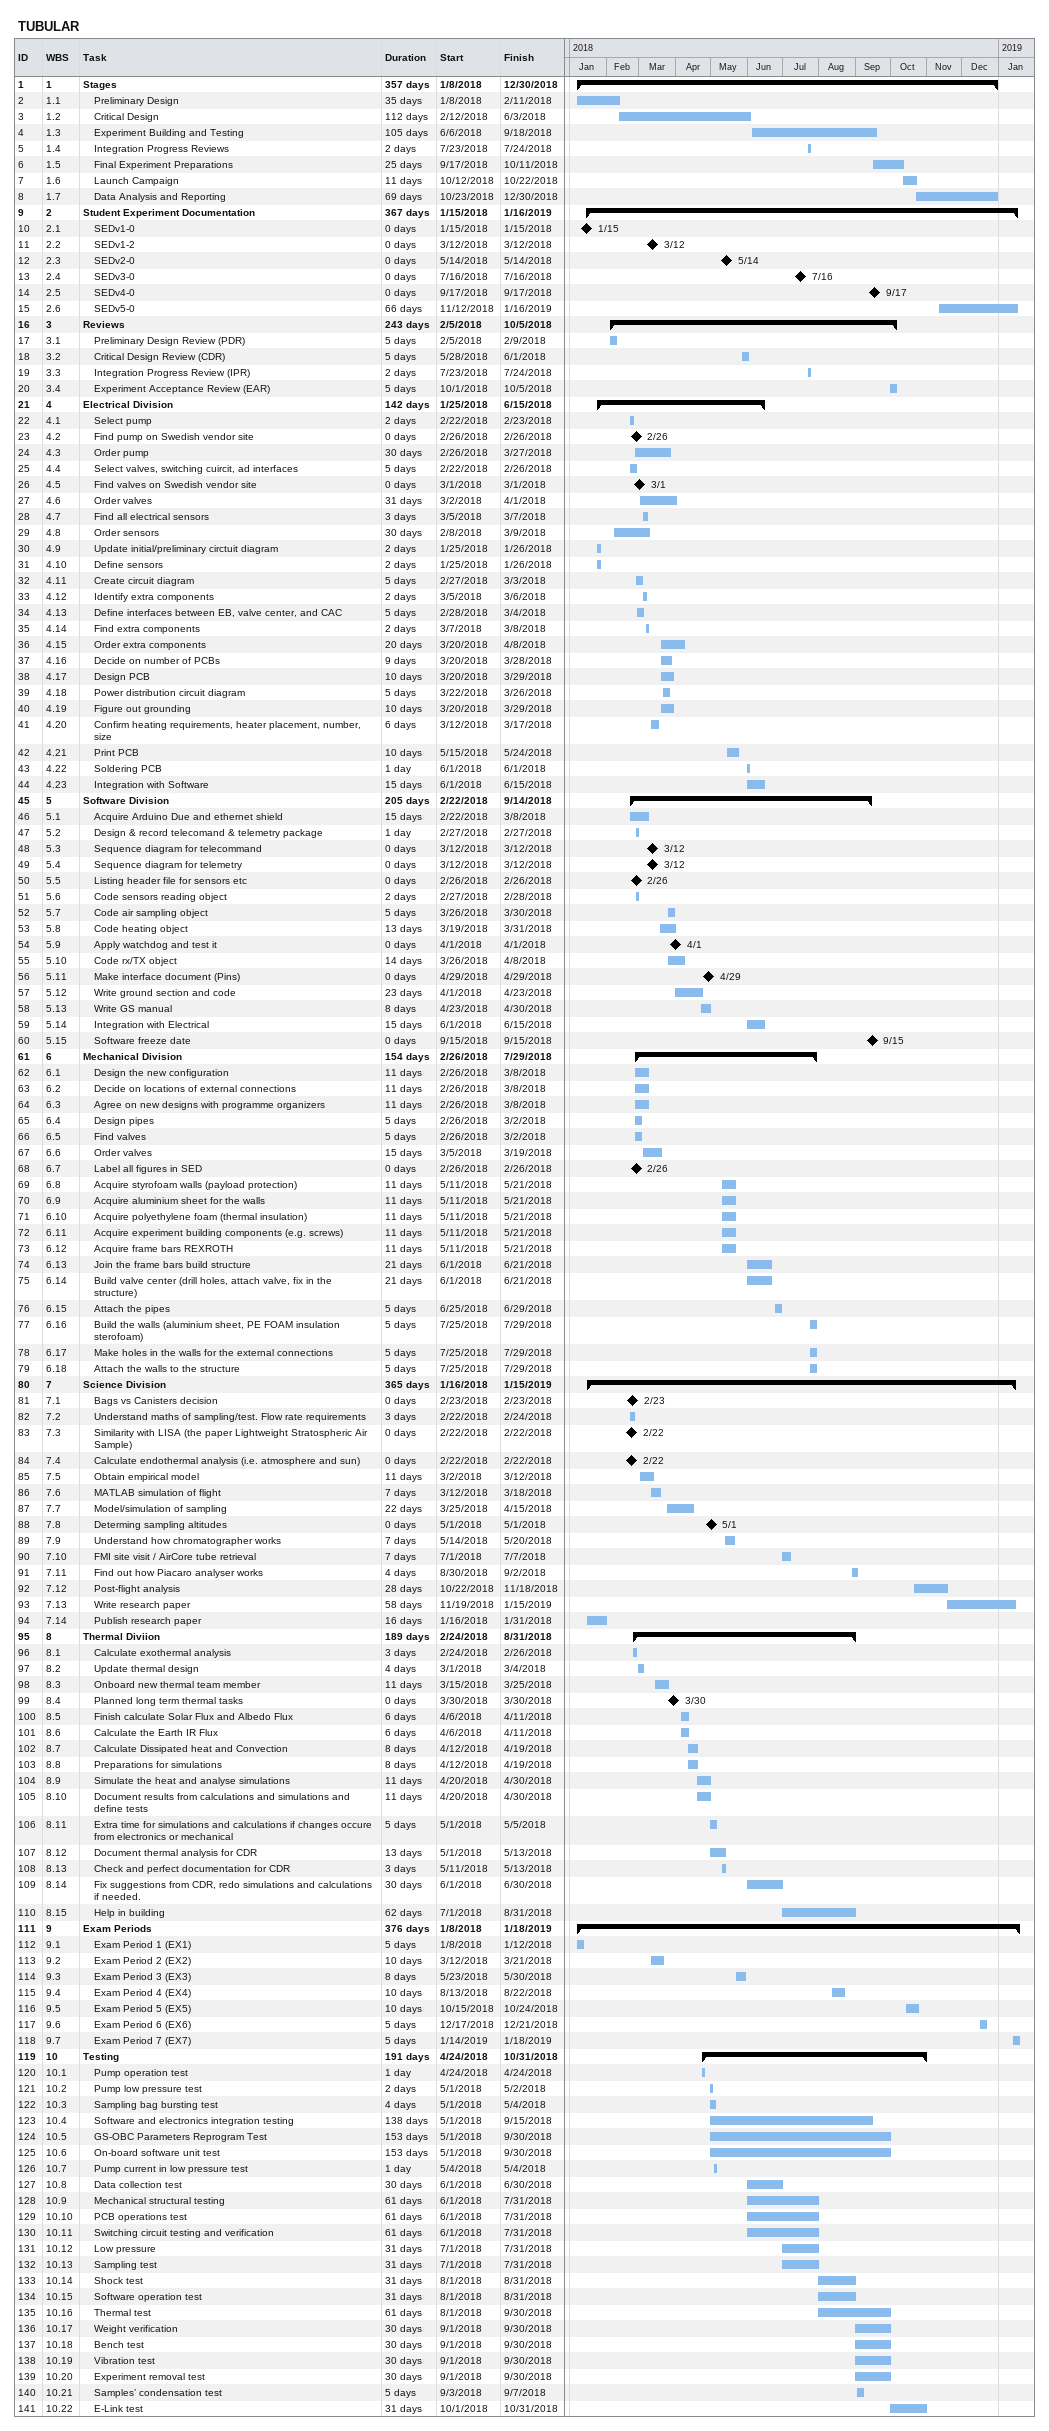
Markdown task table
TUBULAR

| ID | WBS | Task | Duration | Start | Finish |
|---|---|---|---|---|---|
| 1 | 1 | **Stages** | 357d | 2018-01-08 | 2018-12-30 |
| 2 | 1.1 | Preliminary Design | 35d | 2018-01-08 | 2018-02-11 |
| 3 | 1.2 | Critical Design | 112d | 2018-02-12 | 2018-06-03 |
| 4 | 1.3 | Experiment Building and Testing | 105d | 2018-06-06 | 2018-09-18 |
| 5 | 1.4 | Integration Progress Reviews | 2d | 2018-07-23 | 2018-07-24 |
| 6 | 1.5 | Final Experiment Preparations | 25d | 2018-09-17 | 2018-10-11 |
| 7 | 1.6 | Launch Campaign | 11d | 2018-10-12 | 2018-10-22 |
| 8 | 1.7 | Data Analysis and Reporting | 69d | 2018-10-23 | 2018-12-30 |
| 9 | 2 | **Student Experiment Documentation** | 367d | 2018-01-15 | 2019-01-16 |
| 10 | 2.1 | SEDv1-0 | 0d | 2018-01-15 | 2018-01-15 |
| 11 | 2.2 | SEDv1-2 | 0d | 2018-03-12 | 2018-03-12 |
| 12 | 2.3 | SEDv2-0 | 0d | 2018-05-14 | 2018-05-14 |
| 13 | 2.4 | SEDv3-0 | 0d | 2018-07-16 | 2018-07-16 |
| 14 | 2.5 | SEDv4-0 | 0d | 2018-09-17 | 2018-09-17 |
| 15 | 2.6 | SEDv5-0 | 66d | 2018-11-12 | 2019-01-16 |
| 16 | 3 | **Reviews** | 243d | 2018-02-05 | 2018-10-05 |
| 17 | 3.1 | Preliminary Design Review (PDR) | 5d | 2018-02-05 | 2018-02-09 |
| 18 | 3.2 | Critical Design Review (CDR) | 5d | 2018-05-28 | 2018-06-01 |
| 19 | 3.3 | Integration Progress Review (IPR) | 2d | 2018-07-23 | 2018-07-24 |
| 20 | 3.4 | Experiment Acceptance Review (EAR) | 5d | 2018-10-01 | 2018-10-05 |
| 21 | 4 | **Electrical Division** | 142d | 2018-01-25 | 2018-06-15 |
| 22 | 4.1 | Select pump | 2d | 2018-02-22 | 2018-02-23 |
| 23 | 4.2 | Find pump on Swedish vendor site | 0d | 2018-02-26 | 2018-02-26 |
| 24 | 4.3 | Order pump | 30d | 2018-02-26 | 2018-03-27 |
| 25 | 4.4 | Select valves, switching cuircit, ad interfaces | 5d | 2018-02-22 | 2018-02-26 |
| 26 | 4.5 | Find valves on Swedish vendor site | 0d | 2018-03-01 | 2018-03-01 |
| 27 | 4.6 | Order valves | 31d | 2018-03-02 | 2018-04-01 |
| 28 | 4.7 | Find all electrical sensors | 3d | 2018-03-05 | 2018-03-07 |
| 29 | 4.8 | Order sensors | 30d | 2018-02-08 | 2018-03-09 |
| 30 | 4.9 | Update initial/preliminary circtuit diagram | 2d | 2018-01-25 | 2018-01-26 |
| 31 | 4.10 | Define sensors | 2d | 2018-01-25 | 2018-01-26 |
| 32 | 4.11 | Create circuit diagram | 5d | 2018-02-27 | 2018-03-03 |
| 33 | 4.12 | Identify extra components | 2d | 2018-03-05 | 2018-03-06 |
| 34 | 4.13 | Define interfaces between EB, valve center, and CAC | 5d | 2018-02-28 | 2018-03-04 |
| 35 | 4.14 | Find extra components | 2d | 2018-03-07 | 2018-03-08 |
| 36 | 4.15 | Order extra components | 20d | 2018-03-20 | 2018-04-08 |
| 37 | 4.16 | Decide on number of PCBs | 9d | 2018-03-20 | 2018-03-28 |
| 38 | 4.17 | Design PCB | 10d | 2018-03-20 | 2018-03-29 |
| 39 | 4.18 | Power distribution circuit diagram | 5d | 2018-03-22 | 2018-03-26 |
| 40 | 4.19 | Figure out grounding | 10d | 2018-03-20 | 2018-03-29 |
| 41 | 4.20 | Confirm heating requirements, heater placement, number, size | 6d | 2018-03-12 | 2018-03-17 |
| 42 | 4.21 | Print PCB | 10d | 2018-05-15 | 2018-05-24 |
| 43 | 4.22 | Soldering PCB | 1d | 2018-06-01 | 2018-06-01 |
| 44 | 4.23 | Integration with Software | 15d | 2018-06-01 | 2018-06-15 |
| 45 | 5 | **Software Division** | 205d | 2018-02-22 | 2018-09-14 |
| 46 | 5.1 | Acquire Arduino Due and ethernet shield | 15d | 2018-02-22 | 2018-03-08 |
| 47 | 5.2 | Design & record telecomand & telemetry package | 1d | 2018-02-27 | 2018-02-27 |
| 48 | 5.3 | Sequence diagram for telecommand | 0d | 2018-03-12 | 2018-03-12 |
| 49 | 5.4 | Sequence diagram for telemetry | 0d | 2018-03-12 | 2018-03-12 |
| 50 | 5.5 | Listing header file for sensors etc | 0d | 2018-02-26 | 2018-02-26 |
| 51 | 5.6 | Code sensors reading object | 2d | 2018-02-27 | 2018-02-28 |
| 52 | 5.7 | Code air sampling object | 5d | 2018-03-26 | 2018-03-30 |
| 53 | 5.8 | Code heating object | 13d | 2018-03-19 | 2018-03-31 |
| 54 | 5.9 | Apply watchdog and test it | 0d | 2018-04-01 | 2018-04-01 |
| 55 | 5.10 | Code rx/TX object | 14d | 2018-03-26 | 2018-04-08 |
| 56 | 5.11 | Make interface document (Pins) | 0d | 2018-04-29 | 2018-04-29 |
| 57 | 5.12 | Write ground section and code | 23d | 2018-04-01 | 2018-04-23 |
| 58 | 5.13 | Write GS manual | 8d | 2018-04-23 | 2018-04-30 |
| 59 | 5.14 | Integration with Electrical | 15d | 2018-06-01 | 2018-06-15 |
| 60 | 5.15 | Software freeze date | 0d | 2018-09-15 | 2018-09-15 |
| 61 | 6 | **Mechanical Division** | 154d | 2018-02-26 | 2018-07-29 |
| 62 | 6.1 | Design the new configuration | 11d | 2018-02-26 | 2018-03-08 |
| 63 | 6.2 | Decide on locations of external connections | 11d | 2018-02-26 | 2018-03-08 |
| 64 | 6.3 | Agree on new designs with programme organizers | 11d | 2018-02-26 | 2018-03-08 |
| 65 | 6.4 | Design pipes | 5d | 2018-02-26 | 2018-03-02 |
| 66 | 6.5 | Find valves | 5d | 2018-02-26 | 2018-03-02 |
| 67 | 6.6 | Order valves | 15d | 2018-03-05 | 2018-03-19 |
| 68 | 6.7 | Label all figures in SED | 0d | 2018-02-26 | 2018-02-26 |
| 69 | 6.8 | Acquire styrofoam walls (payload protection) | 11d | 2018-05-11 | 2018-05-21 |
| 70 | 6.9 | Acquire aluminium sheet for the walls | 11d | 2018-05-11 | 2018-05-21 |
| 71 | 6.10 | Acquire polyethylene foam (thermal insulation) | 11d | 2018-05-11 | 2018-05-21 |
| 72 | 6.11 | Acquire experiment building components (e.g. screws) | 11d | 2018-05-11 | 2018-05-21 |
| 73 | 6.12 | Acquire frame bars REXROTH | 11d | 2018-05-11 | 2018-05-21 |
| 74 | 6.13 | Join the frame bars build structure | 21d | 2018-06-01 | 2018-06-21 |
| 75 | 6.14 | Build valve center (drill holes, attach valve, fix in the structure) | 21d | 2018-06-01 | 2018-06-21 |
| 76 | 6.15 | Attach the pipes | 5d | 2018-06-25 | 2018-06-29 |
| 77 | 6.16 | Build the walls (aluminium sheet, PE FOAM insulation sterofoam) | 5d | 2018-07-25 | 2018-07-29 |
| 78 | 6.17 | Make holes in the walls for the external connections | 5d | 2018-07-25 | 2018-07-29 |
| 79 | 6.18 | Attach the walls to the structure | 5d | 2018-07-25 | 2018-07-29 |
| 80 | 7 | **Science Division** | 365d | 2018-01-16 | 2019-01-15 |
| 81 | 7.1 | Bags vs Canisters decision | 0d | 2018-02-23 | 2018-02-23 |
| 82 | 7.2 | Understand maths of sampling/test. Flow rate requirements | 3d | 2018-02-22 | 2018-02-24 |
| 83 | 7.3 | Similarity with LISA (the paper Lightweight Stratospheric Air Sample) | 0d | 2018-02-22 | 2018-02-22 |
| 84 | 7.4 | Calculate endothermal analysis (i.e. atmosphere and sun) | 0d | 2018-02-22 | 2018-02-22 |
| 85 | 7.5 | Obtain empirical model | 11d | 2018-03-02 | 2018-03-12 |
| 86 | 7.6 | MATLAB simulation of flight | 7d | 2018-03-12 | 2018-03-18 |
| 87 | 7.7 | Model/simulation of sampling | 22d | 2018-03-25 | 2018-04-15 |
| 88 | 7.8 | Determing sampling altitudes | 0d | 2018-05-01 | 2018-05-01 |
| 89 | 7.9 | Understand how chromatographer works | 7d | 2018-05-14 | 2018-05-20 |
| 90 | 7.10 | FMI site visit / AirCore tube retrieval | 7d | 2018-07-01 | 2018-07-07 |
| 91 | 7.11 | Find out how Piacaro analyser works | 4d | 2018-08-30 | 2018-09-02 |
| 92 | 7.12 | Post-flight analysis | 28d | 2018-10-22 | 2018-11-18 |
| 93 | 7.13 | Write research paper | 58d | 2018-11-19 | 2019-01-15 |
| 94 | 7.14 | Publish research paper | 16d | 2018-01-16 | 2018-01-31 |
| 95 | 8 | **Thermal Diviion** | 189d | 2018-02-24 | 2018-08-31 |
| 96 | 8.1 | Calculate exothermal analysis | 3d | 2018-02-24 | 2018-02-26 |
| 97 | 8.2 | Update thermal design | 4d | 2018-03-01 | 2018-03-04 |
| 98 | 8.3 | Onboard new thermal team member | 11d | 2018-03-15 | 2018-03-25 |
| 99 | 8.4 | Planned long term thermal tasks | 0d | 2018-03-30 | 2018-03-30 |
| 100 | 8.5 | Finish calculate Solar Flux and Albedo Flux | 6d | 2018-04-06 | 2018-04-11 |
| 101 | 8.6 | Calculate the Earth IR Flux | 6d | 2018-04-06 | 2018-04-11 |
| 102 | 8.7 | Calculate Dissipated heat and Convection | 8d | 2018-04-12 | 2018-04-19 |
| 103 | 8.8 | Preparations for simulations | 8d | 2018-04-12 | 2018-04-19 |
| 104 | 8.9 | Simulate the heat and analyse simulations | 11d | 2018-04-20 | 2018-04-30 |
| 105 | 8.10 | Document results from calculations and simulations and define tests | 11d | 2018-04-20 | 2018-04-30 |
| 106 | 8.11 | Extra time for simulations and calculations if changes occure from electronics or mechanical | 5d | 2018-05-01 | 2018-05-05 |
| 107 | 8.12 | Document thermal analysis for CDR | 13d | 2018-05-01 | 2018-05-13 |
| 108 | 8.13 | Check and perfect documentation for CDR | 3d | 2018-05-11 | 2018-05-13 |
| 109 | 8.14 | Fix suggestions from CDR, redo simulations and calculations if needed. | 30d | 2018-06-01 | 2018-06-30 |
| 110 | 8.15 | Help in building | 62d | 2018-07-01 | 2018-08-31 |
| 111 | 9 | **Exam Periods** | 376d | 2018-01-08 | 2019-01-18 |
| 112 | 9.1 | Exam Period 1 (EX1) | 5d | 2018-01-08 | 2018-01-12 |
| 113 | 9.2 | Exam Period 2 (EX2) | 10d | 2018-03-12 | 2018-03-21 |
| 114 | 9.3 | Exam Period 3 (EX3) | 8d | 2018-05-23 | 2018-05-30 |
| 115 | 9.4 | Exam Period 4 (EX4) | 10d | 2018-08-13 | 2018-08-22 |
| 116 | 9.5 | Exam Period 5 (EX5) | 10d | 2018-10-15 | 2018-10-24 |
| 117 | 9.6 | Exam Period 6 (EX6) | 5d | 2018-12-17 | 2018-12-21 |
| 118 | 9.7 | Exam Period 7 (EX7) | 5d | 2019-01-14 | 2019-01-18 |
| 119 | 10 | **Testing** | 191d | 2018-04-24 | 2018-10-31 |
| 120 | 10.1 | Pump operation test | 1d | 2018-04-24 | 2018-04-24 |
| 121 | 10.2 | Pump low pressure test | 2d | 2018-05-01 | 2018-05-02 |
| 122 | 10.3 | Sampling bag bursting test | 4d | 2018-05-01 | 2018-05-04 |
| 123 | 10.4 | Software and electronics integration testing | 138d | 2018-05-01 | 2018-09-15 |
| 124 | 10.5 | GS-OBC Parameters Reprogram Test | 153d | 2018-05-01 | 2018-09-30 |
| 125 | 10.6 | On-board software unit test | 153d | 2018-05-01 | 2018-09-30 |
| 126 | 10.7 | Pump current in low pressure test | 1d | 2018-05-04 | 2018-05-04 |
| 127 | 10.8 | Data collection test | 30d | 2018-06-01 | 2018-06-30 |
| 128 | 10.9 | Mechanical structural testing | 61d | 2018-06-01 | 2018-07-31 |
| 129 | 10.10 | PCB operations test | 61d | 2018-06-01 | 2018-07-31 |
| 130 | 10.11 | Switching circuit testing and verification | 61d | 2018-06-01 | 2018-07-31 |
| 131 | 10.12 | Low pressure | 31d | 2018-07-01 | 2018-07-31 |
| 132 | 10.13 | Sampling test | 31d | 2018-07-01 | 2018-07-31 |
| 133 | 10.14 | Shock test | 31d | 2018-08-01 | 2018-08-31 |
| 134 | 10.15 | Software operation test | 31d | 2018-08-01 | 2018-08-31 |
| 135 | 10.16 | Thermal test | 61d | 2018-08-01 | 2018-09-30 |
| 136 | 10.17 | Weight verification | 30d | 2018-09-01 | 2018-09-30 |
| 137 | 10.18 | Bench test | 30d | 2018-09-01 | 2018-09-30 |
| 138 | 10.19 | Vibration test | 30d | 2018-09-01 | 2018-09-30 |
| 139 | 10.20 | Experiment removal test | 30d | 2018-09-01 | 2018-09-30 |
| 140 | 10.21 | Samples’ condensation test | 5d | 2018-09-03 | 2018-09-07 |
| 141 | 10.22 | E-Link test | 31d | 2018-10-01 | 2018-10-31 |
